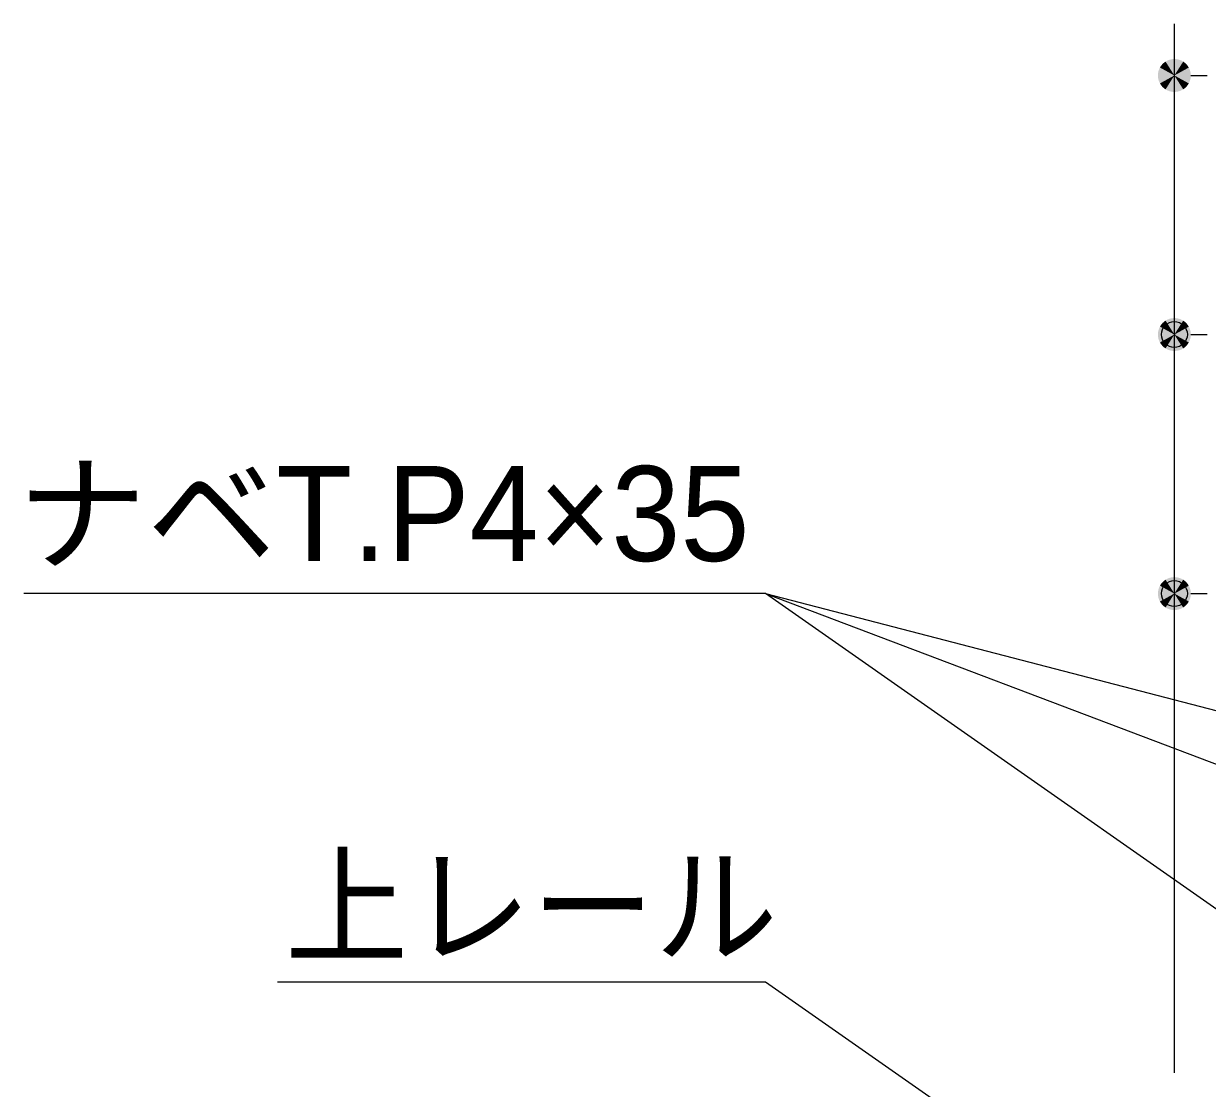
# Model space of a CAD drawing. Units: millimetres, scale not verified. Extents: x -6062 to 6062, y -3045 to 3045.
# Drawn here: x 226.6 to 683.4, y 1014 to 1425 of the extents above; entities that cross this region are included whole.
import ezdxf
from ezdxf.enums import TextEntityAlignment as Align

# ---------------------------------------------------------------- set-up
doc = ezdxf.new("R2010")
doc.units = ezdxf.units.MM
doc.header["$LTSCALE"] = 20
doc.header["$PDMODE"] = 32
doc.header["$PDSIZE"] = 10
for name, color, linetype, lineweight in [('0-1_2寸法-3', 7, 'Continuous', 15), ('0-2_2寸法-1', 7, 'Continuous', 15), ('0-3_0', 7, 'Continuous', 25)]:
    doc.layers.add(name, color=color, linetype=linetype, lineweight=lineweight)
doc.layers.add('0-4_Defpoints', color=7, linetype='Continuous')
doc.styles.add('ＭＳ Ｐゴシック', font='')
doc.styles.get('ＭＳ Ｐゴシック').set_extended_font_data('MS PGothic')

# ---------------------------------------------------------------- blocks, each defined once
blk = doc.blocks.new('_Dot')
at = {"layer": '0-3_0'}
blk.add_line((-10, 0), (-20, 0), dxfattribs=at)
for points in [[(0, 0), (-7.29, 6.85), (-6.37, 7.71)], [(0, 0), (-6.37, 7.71), (-5.36, 8.44)], [(0, 0), (-5.36, 8.44), (-4.26, 9.05)], [(0, 0), (-4.26, 9.05), (-3.09, 9.51)], [(0, 0), (-3.09, 9.51), (-1.87, 9.82)], [(0, 0), (-1.87, 9.82), (-0.63, 9.98)], [(0, 0), (-0.63, 9.98), (0.63, 9.98)], [(0, 0), (0.63, 9.98), (1.87, 9.82)], [(0, 0), (1.87, 9.82), (3.09, 9.51)], [(0, 0), (3.09, 9.51), (4.26, 9.05)], [(0, 0), (4.26, 9.05), (5.36, 8.44)], [(0, 0), (5.36, 8.44), (6.37, 7.71)], [(0, 0), (6.37, 7.71), (7.29, 6.85)], [(0, 0), (-10, 0), (-9.92, 1.25)], [(0, 0), (-9.92, -1.25), (-10, 0)], [(0, 0), (-9.92, 1.25), (-9.69, 2.49)], [(0, 0), (-9.69, -2.49), (-9.92, -1.25)], [(0, 0), (-9.69, 2.49), (-9.3, 3.68)], [(0, 0), (-9.3, -3.68), (-9.69, -2.49)], [(0, 0), (-9.3, 3.68), (-8.76, 4.82)], [(0, 0), (-8.76, -4.82), (-9.3, -3.68)], [(0, 0), (-8.76, 4.82), (-8.09, 5.88)], [(0, 0), (-8.09, -5.88), (-8.76, -4.82)], [(0, 0), (-8.09, 5.88), (-7.29, 6.85)], [(0, 0), (-7.29, -6.85), (-8.09, -5.88)], [(0, 0), (-6.37, -7.71), (-7.29, -6.85)], [(0, 0), (-5.36, -8.44), (-6.37, -7.71)], [(0, 0), (-4.26, -9.05), (-5.36, -8.44)], [(0, 0), (-3.09, -9.51), (-4.26, -9.05)], [(0, 0), (-1.87, -9.82), (-3.09, -9.51)], [(0, 0), (-0.63, -9.98), (-1.87, -9.82)], [(0, 0), (0.63, -9.98), (-0.63, -9.98)], [(0, 0), (7.29, 6.85), (8.09, 5.88)], [(0, 0), (8.09, 5.88), (8.76, 4.82)], [(0, 0), (8.76, 4.82), (9.3, 3.68)], [(0, 0), (9.3, 3.68), (9.69, 2.49)], [(0, 0), (9.69, 2.49), (9.92, 1.25)], [(0, 0), (9.92, 1.25), (10, 0)], [(0, 0), (1.87, -9.82), (0.63, -9.98)], [(0, 0), (3.09, -9.51), (1.87, -9.82)], [(0, 0), (4.26, -9.05), (3.09, -9.51)], [(0, 0), (5.36, -8.44), (4.26, -9.05)], [(0, 0), (6.37, -7.71), (5.36, -8.44)], [(0, 0), (7.29, -6.85), (6.37, -7.71)], [(0, 0), (8.09, -5.88), (7.29, -6.85)], [(0, 0), (8.76, -4.82), (8.09, -5.88)], [(0, 0), (9.3, -3.68), (8.76, -4.82)], [(0, 0), (9.69, -2.49), (9.3, -3.68)], [(0, 0), (9.92, -1.25), (9.69, -2.49)], [(0, 0), (10, 0), (9.92, -1.25)]]:
    blk.add_solid(points, dxfattribs=at)

msp = doc.modelspace()

# ---------------------------------------------------------------- linework, layer by layer
at = {"layer": '0-1_2寸法-3'}
for q in [(991.55, 1023.87), (1210.68, 1023.87)]:
    msp.add_line((512.86, 1205), q, dxfattribs=at)
for points in [[(771.55, 1023.87), (512.86, 1205), (226.56, 1205)], [(670.68, 944.49), (512.86, 1055), (324.57, 1055)]]:
    msp.add_lwpolyline(points, dxfattribs=at)
at = {"layer": '0-2_2寸法-1'}
for p, q in [((670.68, 1325), (670.68, 1425)), ((670.68, 1225), (670.68, 1325)), ((670.68, 1020), (670.68, 1225))]:
    msp.add_line(p, q, dxfattribs=at)
at = {"layer": '0-4_Defpoints'}
for p in [(670.68, 1305), (670.68, 1205)]:
    msp.add_point(p, dxfattribs=at)

# ---------------------------------------------------------------- block references
at = {"layer": '0-2_2寸法-1', "xscale": 0.6356201, "yscale": 0.6356201, "rotation": 180}
for p in [(670.68, 1405), (670.68, 1305), (670.68, 1205)]:
    msp.add_blockref('_Dot', p, dxfattribs=at)

# ---------------------------------------------------------------- texts
at = {"layer": '0-1_2寸法-3', "style": 'ＭＳ Ｐゴシック'}
msp.add_text('ナベT.P4×35', height=36.66, dxfattribs=at).set_placement((224.06, 1206.6), align=Align.BOTTOM_LEFT)
at = {"layer": '0-1_2寸法-3', "style": 'ＭＳ Ｐゴシック', "width": 0.95}
msp.add_text('上レール', height=36.69, dxfattribs=at).set_placement((327.46, 1055.04), align=Align.BOTTOM_LEFT)

doc.saveas('drawing.dxf')
